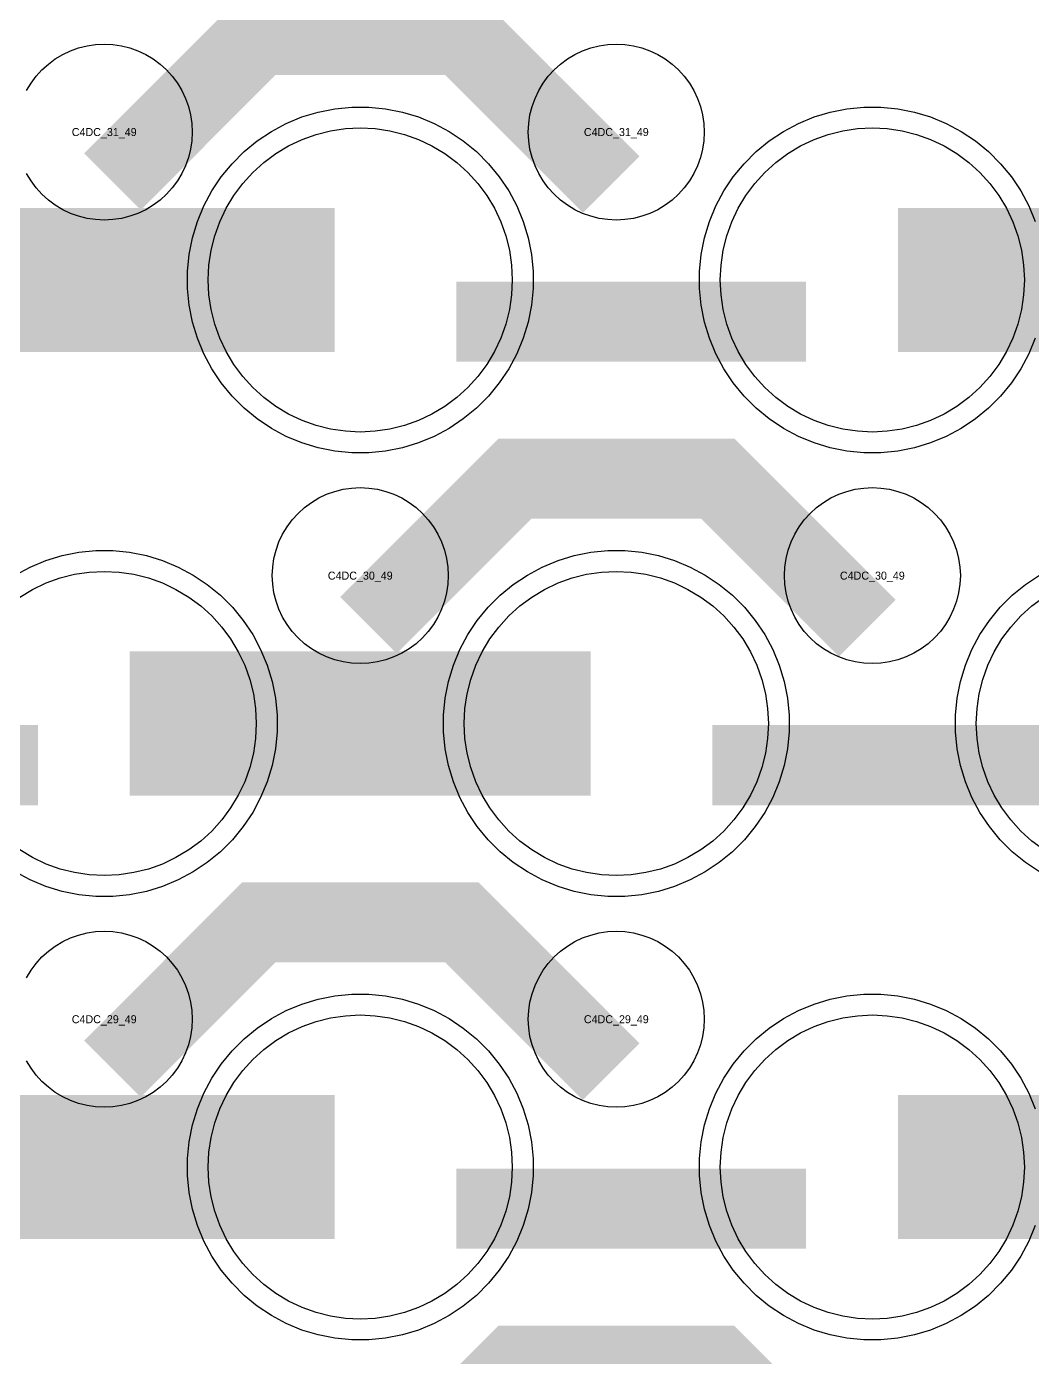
# Model space of a CAD drawing. Extents: x -11880 to 11880, y -14992 to 14992.
# Drawn here: x 3655.8 to 3970, y -10880.6 to -10465 of the extents above; entities that cross this region are included whole.
import ezdxf
from ezdxf.enums import TextEntityAlignment as Align

# ---------------------------------------------------------------- set-up
doc = ezdxf.new("R2010")
doc.units = 0
doc.header["$MEASUREMENT"] = 0
for name, color, linetype in [('GDS_775_DT_237', 138, 'CONTINUOUS'), ('RDL1_FS', 34, 'CONTINUOUS'), ('RDL_BS', 160, 'CONTINUOUS')]:
    doc.layers.add(name, color=color, linetype=linetype)

msp = doc.modelspace()

# ---------------------------------------------------------------- linework, layer by layer
at = {"layer": 'RDL1_FS'}
for points in [[(3760, -10591.589), (3755.343, -10591.36), (3750.732, -10590.676), (3746.209, -10589.544), (3741.819, -10587.972), (3737.605, -10585.98), (3733.605, -10583.582), (3729.86, -10580.804), (3726.406, -10577.674), (3723.276, -10574.22), (3720.498, -10570.475), (3718.1, -10566.475), (3716.108, -10562.261), (3714.536, -10557.871), (3713.404, -10553.348), (3712.72, -10548.737), (3712.491, -10544.08), (3712.72, -10539.423), (3713.404, -10534.812), (3714.536, -10530.289), (3716.108, -10525.899), (3718.1, -10521.685), (3720.498, -10517.685), (3723.276, -10513.94), (3726.406, -10510.486), (3729.86, -10507.356), (3733.605, -10504.578), (3737.605, -10502.18), (3741.819, -10500.188), (3746.209, -10498.616), (3750.732, -10497.484), (3755.343, -10496.8), (3760, -10496.571), (3764.657, -10496.8), (3769.268, -10497.484), (3773.791, -10498.616), (3778.181, -10500.188), (3782.395, -10502.18), (3786.395, -10504.578), (3790.14, -10507.356), (3793.594, -10510.486), (3796.724, -10513.94), (3799.502, -10517.685), (3801.9, -10521.685), (3803.892, -10525.899), (3805.464, -10530.289), (3806.596, -10534.812), (3807.28, -10539.423), (3807.509, -10544.08), (3807.28, -10548.737), (3806.596, -10553.348), (3805.464, -10557.871), (3803.892, -10562.261), (3801.9, -10566.475), (3799.502, -10570.475), (3796.724, -10574.22), (3793.594, -10577.674), (3790.14, -10580.804), (3786.395, -10583.582), (3782.395, -10585.98), (3778.181, -10587.972), (3773.791, -10589.544), (3769.268, -10590.676), (3764.657, -10591.36)], [(3920, -10591.589), (3915.343, -10591.36), (3910.732, -10590.676), (3906.209, -10589.544), (3901.819, -10587.972), (3897.605, -10585.98), (3893.605, -10583.582), (3889.86, -10580.804), (3886.406, -10577.674), (3883.276, -10574.22), (3880.498, -10570.475), (3878.1, -10566.475), (3876.108, -10562.261), (3874.536, -10557.871), (3873.404, -10553.348), (3872.72, -10548.737), (3872.491, -10544.08), (3872.72, -10539.423), (3873.404, -10534.812), (3874.536, -10530.289), (3876.108, -10525.899), (3878.1, -10521.685), (3880.498, -10517.685), (3883.276, -10513.94), (3886.406, -10510.486), (3889.86, -10507.356), (3893.605, -10504.578), (3897.605, -10502.18), (3901.819, -10500.188), (3906.209, -10498.616), (3910.732, -10497.484), (3915.343, -10496.8), (3920, -10496.571), (3924.657, -10496.8), (3929.268, -10497.484), (3933.791, -10498.616), (3938.181, -10500.188), (3942.395, -10502.18), (3946.395, -10504.578), (3950.14, -10507.356), (3953.594, -10510.486), (3956.724, -10513.94), (3959.502, -10517.685), (3961.9, -10521.685), (3963.892, -10525.899), (3965.464, -10530.289), (3966.596, -10534.812), (3967.28, -10539.423), (3967.509, -10544.08), (3967.28, -10548.737), (3966.596, -10553.348), (3965.464, -10557.871), (3963.892, -10562.261), (3961.9, -10566.475), (3959.502, -10570.475), (3956.724, -10574.22), (3953.594, -10577.674), (3950.14, -10580.804), (3946.395, -10583.582), (3942.395, -10585.98), (3938.181, -10587.972), (3933.791, -10589.544), (3929.268, -10590.676), (3924.657, -10591.36)], [(3760, -10868.714), (3755.343, -10868.485), (3750.732, -10867.801), (3746.209, -10866.669), (3741.819, -10865.097), (3737.605, -10863.105), (3733.605, -10860.707), (3729.86, -10857.929), (3726.406, -10854.799), (3723.276, -10851.345), (3720.498, -10847.6), (3718.1, -10843.6), (3716.108, -10839.386), (3714.536, -10834.996), (3713.404, -10830.473), (3712.72, -10825.862), (3712.491, -10821.205), (3712.72, -10816.548), (3713.404, -10811.937), (3714.536, -10807.414), (3716.108, -10803.024), (3718.1, -10798.81), (3720.498, -10794.81), (3723.276, -10791.065), (3726.406, -10787.611), (3729.86, -10784.481), (3733.605, -10781.703), (3737.605, -10779.305), (3741.819, -10777.313), (3746.209, -10775.741), (3750.732, -10774.609), (3755.343, -10773.925), (3760, -10773.696), (3764.657, -10773.925), (3769.268, -10774.609), (3773.791, -10775.741), (3778.181, -10777.313), (3782.395, -10779.305), (3786.395, -10781.703), (3790.14, -10784.481), (3793.594, -10787.611), (3796.724, -10791.065), (3799.502, -10794.81), (3801.9, -10798.81), (3803.892, -10803.024), (3805.464, -10807.414), (3806.596, -10811.937), (3807.28, -10816.548), (3807.509, -10821.205), (3807.28, -10825.862), (3806.596, -10830.473), (3805.464, -10834.996), (3803.892, -10839.386), (3801.9, -10843.6), (3799.502, -10847.6), (3796.724, -10851.345), (3793.594, -10854.799), (3790.14, -10857.929), (3786.395, -10860.707), (3782.395, -10863.105), (3778.181, -10865.097), (3773.791, -10866.669), (3769.268, -10867.801), (3764.657, -10868.485)], [(3920, -10868.714), (3915.343, -10868.485), (3910.732, -10867.801), (3906.209, -10866.669), (3901.819, -10865.097), (3897.605, -10863.105), (3893.605, -10860.707), (3889.86, -10857.929), (3886.406, -10854.799), (3883.276, -10851.345), (3880.498, -10847.6), (3878.1, -10843.6), (3876.108, -10839.386), (3874.536, -10834.996), (3873.404, -10830.473), (3872.72, -10825.862), (3872.491, -10821.205), (3872.72, -10816.548), (3873.404, -10811.937), (3874.536, -10807.414), (3876.108, -10803.024), (3878.1, -10798.81), (3880.498, -10794.81), (3883.276, -10791.065), (3886.406, -10787.611), (3889.86, -10784.481), (3893.605, -10781.703), (3897.605, -10779.305), (3901.819, -10777.313), (3906.209, -10775.741), (3910.732, -10774.609), (3915.343, -10773.925), (3920, -10773.696), (3924.657, -10773.925), (3929.268, -10774.609), (3933.791, -10775.741), (3938.181, -10777.313), (3942.395, -10779.305), (3946.395, -10781.703), (3950.14, -10784.481), (3953.594, -10787.611), (3956.724, -10791.065), (3959.502, -10794.81), (3961.9, -10798.81), (3963.892, -10803.024), (3965.464, -10807.414), (3966.596, -10811.937), (3967.28, -10816.548), (3967.509, -10821.205), (3967.28, -10825.862), (3966.596, -10830.473), (3965.464, -10834.996), (3963.892, -10839.386), (3961.9, -10843.6), (3959.502, -10847.6), (3956.724, -10851.345), (3953.594, -10854.799), (3950.14, -10857.929), (3946.395, -10860.707), (3942.395, -10863.105), (3938.181, -10865.097), (3933.791, -10866.669), (3929.268, -10867.801), (3924.657, -10868.485)]]:
    msp.add_lwpolyline(points, close=True, dxfattribs=at)
for points in [[(3608.002, -10544.08, 45, 45, 0), (3680.002, -10544.08, 45, 45, 0)], [(3680.002, -10544.08, 45, 45, 0), (3752.002, -10544.08, 45, 45, 0)], [(3928.002, -10544.08, 45, 45, 0), (4000.002, -10544.08, 45, 45, 0)], [(3608.002, -10821.205, 45, 45, 0), (3680.002, -10821.205, 45, 45, 0)], [(3680.002, -10821.205, 45, 45, 0), (3752.002, -10821.205, 45, 45, 0)], [(3928.002, -10821.205, 45, 45, 0), (4000.002, -10821.205, 45, 45, 0)]]:
    msp.add_lwpolyline(points, format="xyseb", dxfattribs=at)
at = {"layer": 'RDL1_FS', "color": 241, "true_color": 0xf7abae}
for points in [[(3653.605, -10643.138), (3657.605, -10640.74), (3661.819, -10638.748), (3666.209, -10637.176), (3670.732, -10636.044), (3675.343, -10635.36), (3680, -10635.131), (3684.657, -10635.36), (3689.268, -10636.044), (3693.791, -10637.176), (3698.181, -10638.748), (3702.395, -10640.74), (3706.395, -10643.138), (3710.14, -10645.916), (3713.594, -10649.046), (3716.724, -10652.5), (3719.502, -10656.245), (3721.9, -10660.245), (3723.892, -10664.459), (3725.464, -10668.849), (3726.596, -10673.372), (3727.28, -10677.983), (3727.509, -10682.64), (3727.28, -10687.297), (3726.596, -10691.908), (3725.464, -10696.431), (3723.892, -10700.821), (3721.9, -10705.035), (3719.502, -10709.035), (3716.724, -10712.78), (3713.594, -10716.234), (3710.14, -10719.364), (3706.395, -10722.142), (3702.395, -10724.54), (3698.181, -10726.532), (3693.791, -10728.104), (3689.268, -10729.236), (3684.657, -10729.92), (3680, -10730.149), (3675.343, -10729.92), (3670.732, -10729.236), (3666.209, -10728.104), (3661.819, -10726.532), (3657.605, -10724.54), (3653.605, -10722.142)], [(3973.605, -10722.142), (3969.86, -10719.364), (3966.406, -10716.234), (3963.276, -10712.78), (3960.498, -10709.035), (3958.1, -10705.035), (3956.108, -10700.821), (3954.536, -10696.431), (3953.404, -10691.908), (3952.72, -10687.297), (3952.491, -10682.64), (3952.72, -10677.983), (3953.404, -10673.372), (3954.536, -10668.849), (3956.108, -10664.459), (3958.1, -10660.245), (3960.498, -10656.245), (3963.276, -10652.5), (3966.406, -10649.046), (3969.86, -10645.916), (3973.605, -10643.138)]]:
    msp.add_lwpolyline(points, dxfattribs=at)
msp.add_lwpolyline([(3840, -10730.149), (3835.343, -10729.92), (3830.732, -10729.236), (3826.209, -10728.104), (3821.819, -10726.532), (3817.605, -10724.54), (3813.605, -10722.142), (3809.86, -10719.364), (3806.406, -10716.234), (3803.276, -10712.78), (3800.498, -10709.035), (3798.1, -10705.035), (3796.108, -10700.821), (3794.536, -10696.431), (3793.404, -10691.908), (3792.72, -10687.297), (3792.491, -10682.64), (3792.72, -10677.983), (3793.404, -10673.372), (3794.536, -10668.849), (3796.108, -10664.459), (3798.1, -10660.245), (3800.498, -10656.245), (3803.276, -10652.5), (3806.406, -10649.046), (3809.86, -10645.916), (3813.605, -10643.138), (3817.605, -10640.74), (3821.819, -10638.748), (3826.209, -10637.176), (3830.732, -10636.044), (3835.343, -10635.36), (3840, -10635.131), (3844.657, -10635.36), (3849.268, -10636.044), (3853.791, -10637.176), (3858.181, -10638.748), (3862.395, -10640.74), (3866.395, -10643.138), (3870.14, -10645.916), (3873.594, -10649.046), (3876.724, -10652.5), (3879.502, -10656.245), (3881.9, -10660.245), (3883.892, -10664.459), (3885.464, -10668.849), (3886.596, -10673.372), (3887.28, -10677.983), (3887.509, -10682.64), (3887.28, -10687.297), (3886.596, -10691.908), (3885.464, -10696.431), (3883.892, -10700.821), (3881.9, -10705.035), (3879.502, -10709.035), (3876.724, -10712.78), (3873.594, -10716.234), (3870.14, -10719.364), (3866.395, -10722.142), (3862.395, -10724.54), (3858.181, -10726.532), (3853.791, -10728.104), (3849.268, -10729.236), (3844.657, -10729.92)], close=True, dxfattribs=at)
for points in [[(3688.002, -10682.64, 45, 45, 0), (3760.002, -10682.64, 45, 45, 0)], [(3760.002, -10682.64, 45, 45, 0), (3832.002, -10682.64, 45, 45, 0)]]:
    msp.add_lwpolyline(points, format="xyseb", dxfattribs=at)
at = {"layer": 'RDL_BS'}
for points in [[(3682.562, -10513.394, 25, 25, 0), (3728.377, -10467.579, 25, 25, 0), (3761.93, -10467.579, 25, 25, 0)], [(3838.401, -10514.293, 25, 25, 0), (3791.687, -10467.579, 25, 25, 0), (3761.929, -10467.579, 25, 25, 0)], [(3790.016, -10557.093, 25, 25, 0), (3899.281, -10557.093, 25, 25, 0)], [(3762.562, -10651.954, 25, 25, 0), (3808.377, -10606.139, 25, 25, 0), (3841.93, -10606.139, 25, 25, 0)], [(3918.401, -10652.853, 25, 25, 0), (3871.687, -10606.139, 25, 25, 0), (3841.929, -10606.139, 25, 25, 0)], [(3682.562, -10790.519, 25, 25, 0), (3728.377, -10744.704, 25, 25, 0), (3761.93, -10744.704, 25, 25, 0)], [(3838.401, -10791.418, 25, 25, 0), (3791.687, -10744.704, 25, 25, 0), (3761.929, -10744.704, 25, 25, 0)], [(3790.016, -10834.218, 25, 25, 0), (3899.281, -10834.218, 25, 25, 0)], [(3762.562, -10929.084, 25, 25, 0), (3808.377, -10883.269, 25, 25, 0), (3841.93, -10883.269, 25, 25, 0)], [(3918.401, -10929.983, 25, 25, 0), (3871.687, -10883.269, 25, 25, 0), (3841.929, -10883.269, 25, 25, 0)]]:
    msp.add_lwpolyline(points, format="xyseb", dxfattribs=at)
for points in [[(3655.75, -10484.936), (3657.143, -10482.612), (3658.746, -10480.449), (3660.558, -10478.45), (3662.557, -10476.638), (3664.72, -10475.035), (3667.044, -10473.642), (3669.481, -10472.49), (3672.016, -10471.583), (3674.635, -10470.926), (3677.307, -10470.53), (3680, -10470.398), (3682.693, -10470.53), (3685.365, -10470.926), (3687.984, -10471.583), (3690.519, -10472.49), (3692.956, -10473.642), (3695.28, -10475.035), (3697.443, -10476.638), (3699.442, -10478.45), (3701.254, -10480.449), (3702.857, -10482.612), (3704.25, -10484.936), (3705.402, -10487.373), (3706.309, -10489.908), (3706.966, -10492.527), (3707.362, -10495.199), (3707.494, -10497.892), (3707.362, -10500.585), (3706.966, -10503.257), (3706.309, -10505.876), (3705.402, -10508.411), (3704.25, -10510.848), (3702.857, -10513.172), (3701.254, -10515.335), (3699.442, -10517.334), (3697.443, -10519.146), (3695.28, -10520.749), (3692.956, -10522.142), (3690.519, -10523.294), (3687.984, -10524.201), (3685.365, -10524.858), (3682.693, -10525.254), (3680, -10525.386), (3677.307, -10525.254), (3674.635, -10524.858), (3672.016, -10524.201), (3669.481, -10523.294), (3667.044, -10522.142), (3664.72, -10520.749), (3662.557, -10519.146), (3660.558, -10517.334), (3658.746, -10515.335), (3657.143, -10513.172), (3655.75, -10510.848)], [(3970.906, -10562.285), (3968.875, -10567.195), (3966.383, -10571.857), (3963.436, -10576.271), (3960.074, -10580.372), (3956.292, -10584.154), (3952.191, -10587.516), (3947.777, -10590.463), (3943.115, -10592.955), (3938.205, -10594.986), (3933.165, -10596.517), (3927.938, -10597.563), (3922.644, -10598.08), (3917.356, -10598.08), (3912.062, -10597.563), (3906.835, -10596.517), (3901.795, -10594.986), (3896.885, -10592.955), (3892.223, -10590.463), (3887.809, -10587.516), (3883.708, -10584.154), (3879.926, -10580.372), (3876.564, -10576.271), (3873.617, -10571.857), (3871.125, -10567.195), (3869.094, -10562.285), (3867.563, -10557.245), (3866.517, -10552.018), (3866, -10546.724), (3866, -10541.436), (3866.517, -10536.142), (3867.563, -10530.915), (3869.094, -10525.875), (3871.125, -10520.965), (3873.617, -10516.303), (3876.564, -10511.889), (3879.926, -10507.788), (3883.708, -10504.006), (3887.809, -10500.644), (3892.223, -10497.697), (3896.885, -10495.205), (3901.795, -10493.174), (3906.835, -10491.643), (3912.062, -10490.597), (3917.356, -10490.08), (3922.644, -10490.08), (3927.938, -10490.597), (3933.165, -10491.643), (3938.205, -10493.174), (3943.115, -10495.205), (3947.777, -10497.697), (3952.191, -10500.644), (3956.292, -10504.006), (3960.074, -10507.788), (3963.436, -10511.889), (3966.383, -10516.303), (3968.875, -10520.965), (3970.906, -10525.875)], [(3655.75, -10762.061), (3657.143, -10759.737), (3658.746, -10757.574), (3660.558, -10755.575), (3662.557, -10753.763), (3664.72, -10752.16), (3667.044, -10750.767), (3669.481, -10749.615), (3672.016, -10748.708), (3674.635, -10748.051), (3677.307, -10747.655), (3680, -10747.523), (3682.693, -10747.655), (3685.365, -10748.051), (3687.984, -10748.708), (3690.519, -10749.615), (3692.956, -10750.767), (3695.28, -10752.16), (3697.443, -10753.763), (3699.442, -10755.575), (3701.254, -10757.574), (3702.857, -10759.737), (3704.25, -10762.061), (3705.402, -10764.498), (3706.309, -10767.033), (3706.966, -10769.652), (3707.362, -10772.324), (3707.494, -10775.017), (3707.362, -10777.71), (3706.966, -10780.382), (3706.309, -10783.001), (3705.402, -10785.536), (3704.25, -10787.973), (3702.857, -10790.297), (3701.254, -10792.46), (3699.442, -10794.459), (3697.443, -10796.271), (3695.28, -10797.874), (3692.956, -10799.267), (3690.519, -10800.419), (3687.984, -10801.326), (3685.365, -10801.983), (3682.693, -10802.379), (3680, -10802.511), (3677.307, -10802.379), (3674.635, -10801.983), (3672.016, -10801.326), (3669.481, -10800.419), (3667.044, -10799.267), (3664.72, -10797.874), (3662.557, -10796.271), (3660.558, -10794.459), (3658.746, -10792.46), (3657.143, -10790.297), (3655.75, -10787.973)], [(3970.906, -10839.41), (3968.875, -10844.32), (3966.383, -10848.982), (3963.436, -10853.396), (3960.074, -10857.497), (3956.292, -10861.279), (3952.191, -10864.641), (3947.777, -10867.588), (3943.115, -10870.08), (3938.205, -10872.111), (3933.165, -10873.642), (3927.938, -10874.688), (3922.644, -10875.205), (3917.356, -10875.205), (3912.062, -10874.688), (3906.835, -10873.642), (3901.795, -10872.111), (3896.885, -10870.08), (3892.223, -10867.588), (3887.809, -10864.641), (3883.708, -10861.279), (3879.926, -10857.497), (3876.564, -10853.396), (3873.617, -10848.982), (3871.125, -10844.32), (3869.094, -10839.41), (3867.563, -10834.37), (3866.517, -10829.143), (3866, -10823.849), (3866, -10818.561), (3866.517, -10813.267), (3867.563, -10808.04), (3869.094, -10803), (3871.125, -10798.09), (3873.617, -10793.428), (3876.564, -10789.014), (3879.926, -10784.913), (3883.708, -10781.131), (3887.809, -10777.769), (3892.223, -10774.822), (3896.885, -10772.33), (3901.795, -10770.299), (3906.835, -10768.768), (3912.062, -10767.722), (3917.356, -10767.205), (3922.644, -10767.205), (3927.938, -10767.722), (3933.165, -10768.768), (3938.205, -10770.299), (3943.115, -10772.33), (3947.777, -10774.822), (3952.191, -10777.769), (3956.292, -10781.131), (3960.074, -10784.913), (3963.436, -10789.014), (3966.383, -10793.428), (3968.875, -10798.09), (3970.906, -10803)]]:
    msp.add_lwpolyline(points, dxfattribs=at)
for points in [[(3840, -10525.386), (3837.307, -10525.254), (3834.635, -10524.858), (3832.016, -10524.201), (3829.481, -10523.294), (3827.044, -10522.142), (3824.72, -10520.749), (3822.557, -10519.146), (3820.558, -10517.334), (3818.746, -10515.335), (3817.143, -10513.172), (3815.75, -10510.848), (3814.598, -10508.411), (3813.691, -10505.876), (3813.034, -10503.257), (3812.638, -10500.585), (3812.506, -10497.892), (3812.638, -10495.199), (3813.034, -10492.527), (3813.691, -10489.908), (3814.598, -10487.373), (3815.75, -10484.936), (3817.143, -10482.612), (3818.746, -10480.449), (3820.558, -10478.45), (3822.557, -10476.638), (3824.72, -10475.035), (3827.044, -10473.642), (3829.481, -10472.49), (3832.016, -10471.583), (3834.635, -10470.926), (3837.307, -10470.53), (3840, -10470.398), (3842.693, -10470.53), (3845.365, -10470.926), (3847.984, -10471.583), (3850.519, -10472.49), (3852.956, -10473.642), (3855.28, -10475.035), (3857.443, -10476.638), (3859.442, -10478.45), (3861.254, -10480.449), (3862.857, -10482.612), (3864.25, -10484.936), (3865.402, -10487.373), (3866.309, -10489.908), (3866.966, -10492.527), (3867.362, -10495.199), (3867.494, -10497.892), (3867.362, -10500.585), (3866.966, -10503.257), (3866.309, -10505.876), (3865.402, -10508.411), (3864.25, -10510.848), (3862.857, -10513.172), (3861.254, -10515.335), (3859.442, -10517.334), (3857.443, -10519.146), (3855.28, -10520.749), (3852.956, -10522.142), (3850.519, -10523.294), (3847.984, -10524.201), (3845.365, -10524.858), (3842.693, -10525.254)], [(3757.356, -10598.08), (3752.062, -10597.563), (3746.835, -10596.517), (3741.795, -10594.986), (3736.885, -10592.955), (3732.223, -10590.463), (3727.809, -10587.516), (3723.708, -10584.154), (3719.926, -10580.372), (3716.564, -10576.271), (3713.617, -10571.857), (3711.125, -10567.195), (3709.094, -10562.285), (3707.563, -10557.245), (3706.517, -10552.018), (3706, -10546.724), (3706, -10541.436), (3706.517, -10536.142), (3707.563, -10530.915), (3709.094, -10525.875), (3711.125, -10520.965), (3713.617, -10516.303), (3716.564, -10511.889), (3719.926, -10507.788), (3723.708, -10504.006), (3727.809, -10500.644), (3732.223, -10497.697), (3736.885, -10495.205), (3741.795, -10493.174), (3746.835, -10491.643), (3752.062, -10490.597), (3757.356, -10490.08), (3762.644, -10490.08), (3767.938, -10490.597), (3773.165, -10491.643), (3778.205, -10493.174), (3783.115, -10495.205), (3787.777, -10497.697), (3792.191, -10500.644), (3796.292, -10504.006), (3800.074, -10507.788), (3803.436, -10511.889), (3806.383, -10516.303), (3808.875, -10520.965), (3810.906, -10525.875), (3812.437, -10530.915), (3813.483, -10536.142), (3814, -10541.436), (3814, -10546.724), (3813.483, -10552.018), (3812.437, -10557.245), (3810.906, -10562.285), (3808.875, -10567.195), (3806.383, -10571.857), (3803.436, -10576.271), (3800.074, -10580.372), (3796.292, -10584.154), (3792.191, -10587.516), (3787.777, -10590.463), (3783.115, -10592.955), (3778.205, -10594.986), (3773.165, -10596.517), (3767.938, -10597.563), (3762.644, -10598.08)], [(3760, -10663.946), (3757.307, -10663.814), (3754.635, -10663.418), (3752.016, -10662.761), (3749.481, -10661.854), (3747.044, -10660.702), (3744.72, -10659.309), (3742.557, -10657.706), (3740.558, -10655.894), (3738.746, -10653.895), (3737.143, -10651.732), (3735.75, -10649.408), (3734.598, -10646.971), (3733.691, -10644.436), (3733.034, -10641.817), (3732.638, -10639.145), (3732.506, -10636.452), (3732.638, -10633.759), (3733.034, -10631.087), (3733.691, -10628.468), (3734.598, -10625.933), (3735.75, -10623.496), (3737.143, -10621.172), (3738.746, -10619.009), (3740.558, -10617.01), (3742.557, -10615.198), (3744.72, -10613.595), (3747.044, -10612.202), (3749.481, -10611.05), (3752.016, -10610.143), (3754.635, -10609.486), (3757.307, -10609.09), (3760, -10608.958), (3762.693, -10609.09), (3765.365, -10609.486), (3767.984, -10610.143), (3770.519, -10611.05), (3772.956, -10612.202), (3775.28, -10613.595), (3777.443, -10615.198), (3779.442, -10617.01), (3781.254, -10619.009), (3782.857, -10621.172), (3784.25, -10623.496), (3785.402, -10625.933), (3786.309, -10628.468), (3786.966, -10631.087), (3787.362, -10633.759), (3787.494, -10636.452), (3787.362, -10639.145), (3786.966, -10641.817), (3786.309, -10644.436), (3785.402, -10646.971), (3784.25, -10649.408), (3782.857, -10651.732), (3781.254, -10653.895), (3779.442, -10655.894), (3777.443, -10657.706), (3775.28, -10659.309), (3772.956, -10660.702), (3770.519, -10661.854), (3767.984, -10662.761), (3765.365, -10663.418), (3762.693, -10663.814)], [(3920, -10663.946), (3917.307, -10663.814), (3914.635, -10663.418), (3912.016, -10662.761), (3909.481, -10661.854), (3907.044, -10660.702), (3904.72, -10659.309), (3902.557, -10657.706), (3900.558, -10655.894), (3898.746, -10653.895), (3897.143, -10651.732), (3895.75, -10649.408), (3894.598, -10646.971), (3893.691, -10644.436), (3893.034, -10641.817), (3892.638, -10639.145), (3892.506, -10636.452), (3892.638, -10633.759), (3893.034, -10631.087), (3893.691, -10628.468), (3894.598, -10625.933), (3895.75, -10623.496), (3897.143, -10621.172), (3898.746, -10619.009), (3900.558, -10617.01), (3902.557, -10615.198), (3904.72, -10613.595), (3907.044, -10612.202), (3909.481, -10611.05), (3912.016, -10610.143), (3914.635, -10609.486), (3917.307, -10609.09), (3920, -10608.958), (3922.693, -10609.09), (3925.365, -10609.486), (3927.984, -10610.143), (3930.519, -10611.05), (3932.956, -10612.202), (3935.28, -10613.595), (3937.443, -10615.198), (3939.442, -10617.01), (3941.254, -10619.009), (3942.857, -10621.172), (3944.25, -10623.496), (3945.402, -10625.933), (3946.309, -10628.468), (3946.966, -10631.087), (3947.362, -10633.759), (3947.494, -10636.452), (3947.362, -10639.145), (3946.966, -10641.817), (3946.309, -10644.436), (3945.402, -10646.971), (3944.25, -10649.408), (3942.857, -10651.732), (3941.254, -10653.895), (3939.442, -10655.894), (3937.443, -10657.706), (3935.28, -10659.309), (3932.956, -10660.702), (3930.519, -10661.854), (3927.984, -10662.761), (3925.365, -10663.418), (3922.693, -10663.814)], [(3840, -10802.511), (3837.307, -10802.379), (3834.635, -10801.983), (3832.016, -10801.326), (3829.481, -10800.419), (3827.044, -10799.267), (3824.72, -10797.874), (3822.557, -10796.271), (3820.558, -10794.459), (3818.746, -10792.46), (3817.143, -10790.297), (3815.75, -10787.973), (3814.598, -10785.536), (3813.691, -10783.001), (3813.034, -10780.382), (3812.638, -10777.71), (3812.506, -10775.017), (3812.638, -10772.324), (3813.034, -10769.652), (3813.691, -10767.033), (3814.598, -10764.498), (3815.75, -10762.061), (3817.143, -10759.737), (3818.746, -10757.574), (3820.558, -10755.575), (3822.557, -10753.763), (3824.72, -10752.16), (3827.044, -10750.767), (3829.481, -10749.615), (3832.016, -10748.708), (3834.635, -10748.051), (3837.307, -10747.655), (3840, -10747.523), (3842.693, -10747.655), (3845.365, -10748.051), (3847.984, -10748.708), (3850.519, -10749.615), (3852.956, -10750.767), (3855.28, -10752.16), (3857.443, -10753.763), (3859.442, -10755.575), (3861.254, -10757.574), (3862.857, -10759.737), (3864.25, -10762.061), (3865.402, -10764.498), (3866.309, -10767.033), (3866.966, -10769.652), (3867.362, -10772.324), (3867.494, -10775.017), (3867.362, -10777.71), (3866.966, -10780.382), (3866.309, -10783.001), (3865.402, -10785.536), (3864.25, -10787.973), (3862.857, -10790.297), (3861.254, -10792.46), (3859.442, -10794.459), (3857.443, -10796.271), (3855.28, -10797.874), (3852.956, -10799.267), (3850.519, -10800.419), (3847.984, -10801.326), (3845.365, -10801.983), (3842.693, -10802.379)], [(3757.356, -10875.205), (3752.062, -10874.688), (3746.835, -10873.642), (3741.795, -10872.111), (3736.885, -10870.08), (3732.223, -10867.588), (3727.809, -10864.641), (3723.708, -10861.279), (3719.926, -10857.497), (3716.564, -10853.396), (3713.617, -10848.982), (3711.125, -10844.32), (3709.094, -10839.41), (3707.563, -10834.37), (3706.517, -10829.143), (3706, -10823.849), (3706, -10818.561), (3706.517, -10813.267), (3707.563, -10808.04), (3709.094, -10803), (3711.125, -10798.09), (3713.617, -10793.428), (3716.564, -10789.014), (3719.926, -10784.913), (3723.708, -10781.131), (3727.809, -10777.769), (3732.223, -10774.822), (3736.885, -10772.33), (3741.795, -10770.299), (3746.835, -10768.768), (3752.062, -10767.722), (3757.356, -10767.205), (3762.644, -10767.205), (3767.938, -10767.722), (3773.165, -10768.768), (3778.205, -10770.299), (3783.115, -10772.33), (3787.777, -10774.822), (3792.191, -10777.769), (3796.292, -10781.131), (3800.074, -10784.913), (3803.436, -10789.014), (3806.383, -10793.428), (3808.875, -10798.09), (3810.906, -10803), (3812.437, -10808.04), (3813.483, -10813.267), (3814, -10818.561), (3814, -10823.849), (3813.483, -10829.143), (3812.437, -10834.37), (3810.906, -10839.41), (3808.875, -10844.32), (3806.383, -10848.982), (3803.436, -10853.396), (3800.074, -10857.497), (3796.292, -10861.279), (3792.191, -10864.641), (3787.777, -10867.588), (3783.115, -10870.08), (3778.205, -10872.111), (3773.165, -10873.642), (3767.938, -10874.688), (3762.644, -10875.205)]]:
    msp.add_lwpolyline(points, close=True, dxfattribs=at)
at = {"layer": 'RDL_BS', "color": 241, "true_color": 0xf7abae}
for points in [[(3652.223, -10636.257), (3656.885, -10633.765), (3661.795, -10631.734), (3666.835, -10630.203), (3672.062, -10629.157), (3677.356, -10628.64), (3682.644, -10628.64), (3687.938, -10629.157), (3693.165, -10630.203), (3698.205, -10631.734), (3703.115, -10633.765), (3707.777, -10636.257), (3712.191, -10639.204), (3716.292, -10642.566), (3720.074, -10646.348), (3723.436, -10650.449), (3726.383, -10654.863), (3728.875, -10659.525), (3730.906, -10664.435), (3732.437, -10669.475), (3733.483, -10674.702), (3734, -10679.996), (3734, -10685.284), (3733.483, -10690.578), (3732.437, -10695.805), (3730.906, -10700.845), (3728.875, -10705.755), (3726.383, -10710.417), (3723.436, -10714.831), (3720.074, -10718.932), (3716.292, -10722.714), (3712.191, -10726.076), (3707.777, -10729.023), (3703.115, -10731.515), (3698.205, -10733.546), (3693.165, -10735.077), (3687.938, -10736.123), (3682.644, -10736.64), (3677.356, -10736.64), (3672.062, -10736.123), (3666.835, -10735.077), (3661.795, -10733.546), (3656.885, -10731.515), (3652.223, -10729.023)], [(3972.223, -10729.023), (3967.809, -10726.076), (3963.708, -10722.714), (3959.926, -10718.932), (3956.564, -10714.831), (3953.617, -10710.417), (3951.125, -10705.755), (3949.094, -10700.845), (3947.563, -10695.805), (3946.517, -10690.578), (3946, -10685.284), (3946, -10679.996), (3946.517, -10674.702), (3947.563, -10669.475), (3949.094, -10664.435), (3951.125, -10659.525), (3953.617, -10654.863), (3956.564, -10650.449), (3959.926, -10646.348), (3963.708, -10642.566), (3967.809, -10639.204), (3972.223, -10636.257)]]:
    msp.add_lwpolyline(points, dxfattribs=at)
msp.add_lwpolyline([(3837.356, -10736.64), (3832.062, -10736.123), (3826.835, -10735.077), (3821.795, -10733.546), (3816.885, -10731.515), (3812.223, -10729.023), (3807.809, -10726.076), (3803.708, -10722.714), (3799.926, -10718.932), (3796.564, -10714.831), (3793.617, -10710.417), (3791.125, -10705.755), (3789.094, -10700.845), (3787.563, -10695.805), (3786.517, -10690.578), (3786, -10685.284), (3786, -10679.996), (3786.517, -10674.702), (3787.563, -10669.475), (3789.094, -10664.435), (3791.125, -10659.525), (3793.617, -10654.863), (3796.564, -10650.449), (3799.926, -10646.348), (3803.708, -10642.566), (3807.809, -10639.204), (3812.223, -10636.257), (3816.885, -10633.765), (3821.795, -10631.734), (3826.835, -10630.203), (3832.062, -10629.157), (3837.356, -10628.64), (3842.644, -10628.64), (3847.938, -10629.157), (3853.165, -10630.203), (3858.205, -10631.734), (3863.115, -10633.765), (3867.777, -10636.257), (3872.191, -10639.204), (3876.292, -10642.566), (3880.074, -10646.348), (3883.436, -10650.449), (3886.383, -10654.863), (3888.875, -10659.525), (3890.906, -10664.435), (3892.437, -10669.475), (3893.483, -10674.702), (3894, -10679.996), (3894, -10685.284), (3893.483, -10690.578), (3892.437, -10695.805), (3890.906, -10700.845), (3888.875, -10705.755), (3886.383, -10710.417), (3883.436, -10714.831), (3880.074, -10718.932), (3876.292, -10722.714), (3872.191, -10726.076), (3867.777, -10729.023), (3863.115, -10731.515), (3858.205, -10733.546), (3853.165, -10735.077), (3847.938, -10736.123), (3842.644, -10736.64)], close=True, dxfattribs=at)
for points in [[(3550.016, -10695.653, 25, 25, 0), (3659.281, -10695.653, 25, 25, 0)], [(3870.016, -10695.653, 25, 25, 0), (3979.281, -10695.653, 25, 25, 0)]]:
    msp.add_lwpolyline(points, format="xyseb", dxfattribs=at)

# ---------------------------------------------------------------- texts
at = {"layer": 'GDS_775_DT_237'}
for s, p in [('C4DC_31_49', (3680, -10497.892)), ('C4DC_31_49', (3680, -10497.892)), ('C4DC_31_49', (3840, -10497.892)), ('C4DC_31_49', (3840, -10497.892)), ('C4DC_30_49', (3760, -10636.452)), ('C4DC_30_49', (3760, -10636.452)), ('C4DC_30_49', (3920, -10636.452)), ('C4DC_30_49', (3920, -10636.452)), ('C4DC_29_49', (3680, -10775.017)), ('C4DC_29_49', (3680, -10775.017)), ('C4DC_29_49', (3840, -10775.017)), ('C4DC_29_49', (3840, -10775.017))]:
    msp.add_text(s, height=2.5, dxfattribs=at).set_placement(p, align=Align.MIDDLE_CENTER)

doc.saveas('drawing.dxf')
